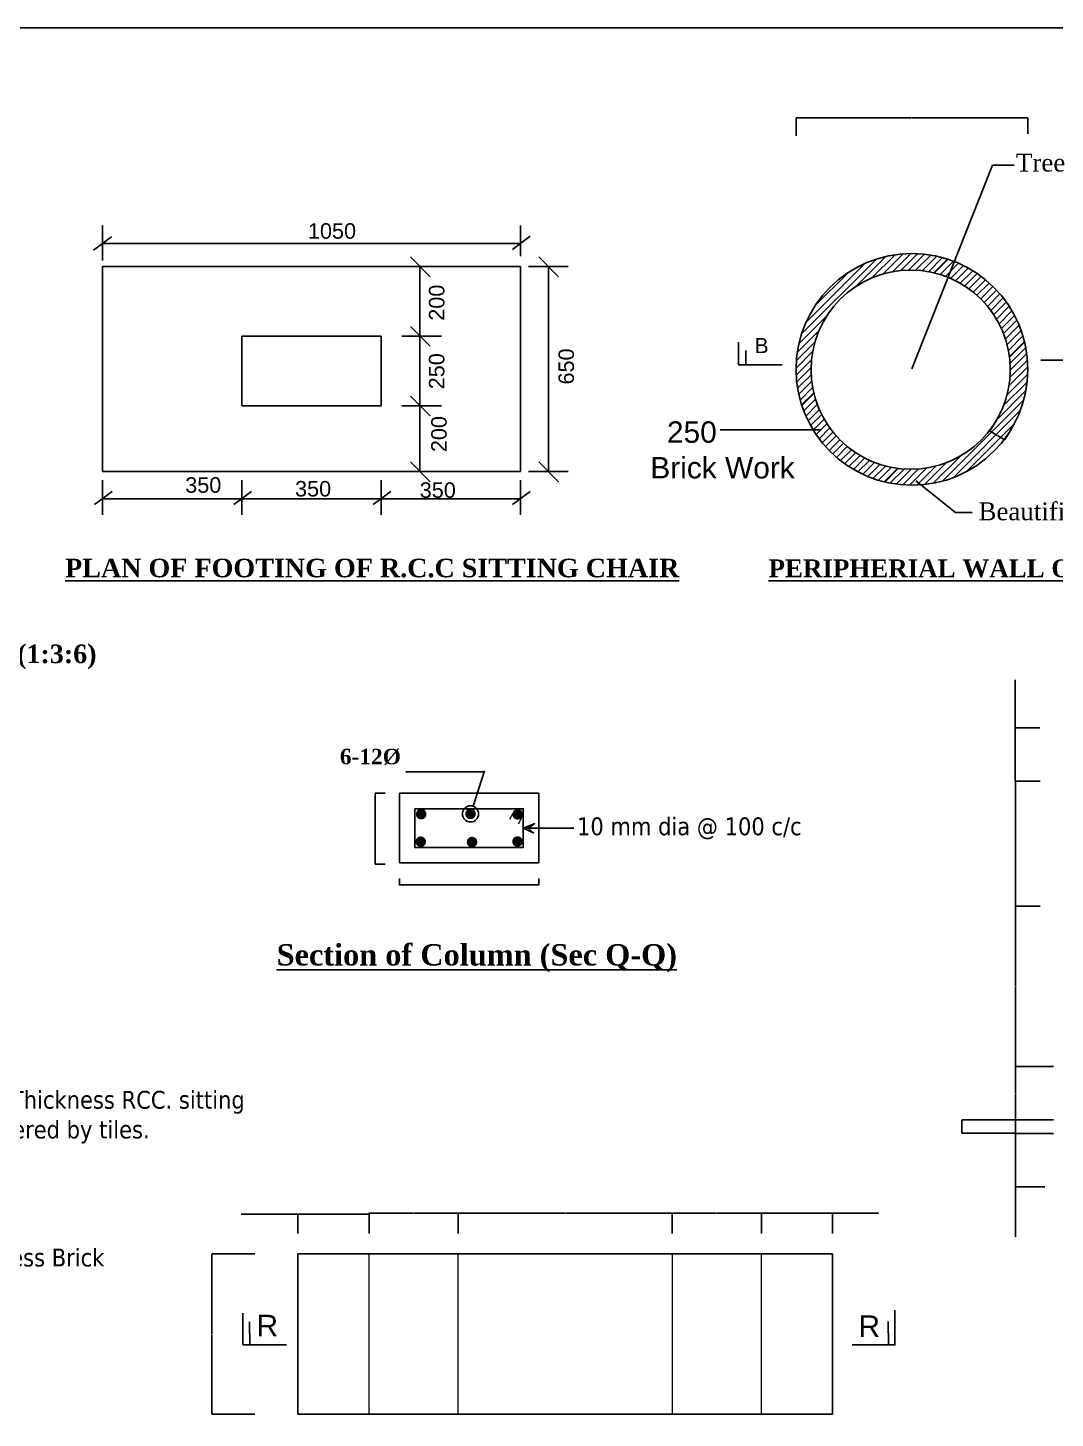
# Model space of a CAD drawing. Header units: inches. Extents: x 89000 to 1304432, y -10828 to 220529.
# Drawn here: x 841344 to 847106, y 77446 to 85245 of the extents above; entities that cross this region are included whole.
import ezdxf

# ---------------------------------------------------------------- set-up
doc = ezdxf.new("R2010")
doc.units = ezdxf.units.IN
doc.header["$LTSCALE"] = 7
doc.header["$MEASUREMENT"] = 0
doc.linetypes.add('DASHED', pattern=[0.75, 0.5, -0.25])
doc.layers.add('sheet', color=1, linetype='Continuous', lineweight=15)
doc.styles.add('dim', font='isocp.shx')
doc.styles.get("Standard").update_dxf_attribs({"font": 'arial.ttf'})
doc.dimstyles.new('Copy of STANDARD', dxfattribs={"dimtxt": 0.5, "dimasz": 0.4075, "dimexe": 0.364, "dimexo": 0.219, "dimgap": 0.09, "dimtad": 0, "dimdec": 0, "dimlfac": 1000, "dimzin": 0, "dimdsep": 46, "dimtxsty": 'Standard', "dimcen": 0.09, "dimclre": 256, "dimadec": 0, "dimazin": 0, "dimtfac": 1, "dimtdec": 0, "dimtofl": 0, "dimtmove": 0, "dimatfit": 3, "dimfxl": 1, "dimtolj": 1, "dimtzin": 0, "dimlwd": -1, "dimarcsym": 0})
doc.dimstyles.new('My style', dxfattribs={"dimtxt": 0.5, "dimasz": 0.4, "dimexe": 0.18, "dimexo": 0.0625, "dimgap": 0.09, "dimtad": 0, "dimdec": 0, "dimlfac": 1000, "dimzin": 0, "dimdsep": 46, "dimtxsty": 'Standard', "dimcen": 0.09, "dimadec": 0, "dimazin": 0, "dimtfac": 1, "dimtdec": 0, "dimtofl": 0, "dimtmove": 0, "dimatfit": 3, "dimfxl": 1, "dimtolj": 1, "dimtzin": 0, "dimarcsym": 0})
doc.dimstyles.get("Standard").update_dxf_attribs({"dimtxt": 0.18, "dimasz": 0.18, "dimexe": 0.18, "dimexo": 0.0625, "dimgap": 0.09, "dimtad": 0, "dimtih": 1, "dimtoh": 1, "dimdec": 4, "dimzin": 0, "dimdsep": 46, "dimtxsty": 'Standard', "dimcen": 0.09, "dimadec": 0, "dimazin": 0, "dimtfac": 1, "dimtdec": 4, "dimtofl": 0, "dimtmove": 0, "dimatfit": 3, "dimfxl": 1, "dimtolj": 1, "dimtzin": 0, "dimarcsym": 0})
doc.dimstyles.new('STANDARD$0', dxfattribs={"dimscale": 0, "dimtxt": 8, "dimasz": 8, "dimexe": 4, "dimexo": 0, "dimgap": 2, "dimtad": 1, "dimdec": 0, "dimzin": 0, "dimdsep": 46, "dimtxsty": 'dim', "dimblk": 'DOTSMALL', "dimcen": 1, "dimclrd": 6, "dimclre": 6, "dimclrt": 256, "dimadec": 0, "dimazin": 0, "dimtfac": 1, "dimtdec": 0, "dimtix": 1, "dimtofl": 0, "dimtmove": 1, "dimatfit": 3, "dimldrblk": 'DOTSMALL', "dimfxl": 6, "dimtolj": 1, "dimtzin": 0, "dimarcsym": 0})

# ---------------------------------------------------------------- blocks, each defined once
blk = doc.blocks.new('*D248')
at = {"layer": 'Defpoints', "color": 0, "transparency": 16777216}
for p in [(842376.3, 78367.7), (842617.3, 78367.7), (842617.3, 77467.7)]:
    blk.add_point(p, dxfattribs=at)
at = {"layer": 'sheet', "color": 0, "lineweight": -2, "transparency": 16777216}
for p, q in [((842617.1, 78367.7), (842376, 78367.7)), ((842376.3, 78366.9), (842376.3, 77919.6)), ((842376.3, 77468.5), (842376.3, 77915.8)), ((842617.1, 77467.7), (842376, 77467.7))]:
    blk.add_line(p, q, dxfattribs=at)
at = {"layer": 'sheet', "color": 0, "transparency": 16777216}
for points in [[(842376.2, 78366.9), (842376.5, 78366.9), (842376.3, 78367.7)], [(842376.2, 77468.5), (842376.5, 77468.5), (842376.3, 77467.7)]]:
    blk.add_solid(points, dxfattribs=at)
at = {"layer": 'sheet', "color": 0, "lineweight": -3, "transparency": 16777216, "insert": (842376.3, 77917.7), "char_height": 0.4, "attachment_point": 5, "rotation": 90}
blk.add_mtext('\\A1;{\\H4x;450}', dxfattribs=at)
blk = doc.blocks.new('*D250')
at = {"layer": 'Defpoints', "color": 0, "transparency": 16777216}
for p in [(847021.1, 81318.8), (846882.4, 81018.8), (847021.1, 81018.8)]:
    blk.add_point(p, dxfattribs=at)
at = {"layer": 'sheet', "color": 0, "lineweight": -2, "transparency": 16777216}
for p, q in [((846882.4, 81318.8), (846882.4, 81588.5)), ((847020.9, 81318.8), (846882, 81318.8)), ((846882.4, 81019.6), (846882.4, 81318)), ((847020.9, 81018.8), (846882, 81018.8))]:
    blk.add_line(p, q, dxfattribs=at)
at = {"layer": 'sheet', "color": 0, "transparency": 16777216}
for points in [[(846882.3, 81318), (846882.5, 81318), (846882.4, 81318.8)], [(846882.3, 81019.6), (846882.5, 81019.6), (846882.4, 81018.8)]]:
    blk.add_solid(points, dxfattribs=at)
at = {"layer": 'sheet', "color": 0, "lineweight": -3, "transparency": 16777216, "insert": (846882.4, 81590.2), "char_height": 0.4, "attachment_point": 5, "rotation": 90}
blk.add_mtext('\\A1;{\\H3.667x;100}', dxfattribs=at)
blk = doc.blocks.new('*D251')
at = {"layer": 'Defpoints', "color": 0, "transparency": 16777216}
for p in [(847022, 81018.8), (846884.2, 80318.8), (847022, 80318.8)]:
    blk.add_point(p, dxfattribs=at)
at = {"layer": 'sheet', "color": 0, "lineweight": -2, "transparency": 16777216}
for p, q in [((847021.8, 81018.8), (846883.8, 81018.8)), ((846884.2, 81018), (846884.2, 80670.5)), ((846884.2, 80319.6), (846884.2, 80667.1)), ((847021.8, 80318.8), (846883.8, 80318.8))]:
    blk.add_line(p, q, dxfattribs=at)
at = {"layer": 'sheet', "color": 0, "transparency": 16777216}
for points in [[(846884, 81018), (846884.3, 81018), (846884.2, 81018.8)], [(846884, 80319.6), (846884.3, 80319.6), (846884.2, 80318.8)]]:
    blk.add_solid(points, dxfattribs=at)
at = {"layer": 'sheet', "color": 0, "lineweight": -3, "transparency": 16777216, "insert": (846884.2, 80668.8), "char_height": 0.4, "attachment_point": 5, "rotation": 90}
blk.add_mtext('\\A1;{\\H3.667x;350}', dxfattribs=at)
blk = doc.blocks.new('*D252')
at = {"layer": 'Defpoints', "color": 0, "transparency": 16777216}
for p in [(847022, 80318.8), (846884.2, 79418.8), (847097, 79418.8)]:
    blk.add_point(p, dxfattribs=at)
at = {"layer": 'sheet', "color": 0, "lineweight": -2, "transparency": 16777216}
for p, q in [((847021.8, 80318.8), (846883.8, 80318.8)), ((846884.2, 80318), (846884.2, 79870.5)), ((846884.2, 79419.6), (846884.2, 79867.1)), ((847096.8, 79418.8), (846883.8, 79418.8))]:
    blk.add_line(p, q, dxfattribs=at)
at = {"layer": 'sheet', "color": 0, "transparency": 16777216}
for points in [[(846884, 80318), (846884.3, 80318), (846884.2, 80318.8)], [(846884, 79419.6), (846884.3, 79419.6), (846884.2, 79418.8)]]:
    blk.add_solid(points, dxfattribs=at)
at = {"layer": 'sheet', "color": 0, "lineweight": -3, "transparency": 16777216, "insert": (846884.2, 79868.8), "char_height": 0.4, "attachment_point": 5, "rotation": 90}
blk.add_mtext('\\A1;{\\H3.667x;600}', dxfattribs=at)
blk = doc.blocks.new('*D253')
at = {"layer": 'Defpoints', "color": 0, "transparency": 16777216}
for p in [(847097, 79418.8), (846883.8, 79118.8), (847097, 79118.8)]:
    blk.add_point(p, dxfattribs=at)
at = {"layer": 'sheet', "color": 0, "lineweight": -2, "transparency": 16777216}
for p, q in [((847096.8, 79418.8), (846883.4, 79418.8)), ((846883.8, 79418), (846883.8, 79270.5)), ((846883.8, 79119.6), (846883.8, 79267.1)), ((847096.8, 79118.8), (846883.4, 79118.8))]:
    blk.add_line(p, q, dxfattribs=at)
at = {"layer": 'sheet', "color": 0, "transparency": 16777216}
for points in [[(846883.7, 79418), (846883.9, 79418), (846883.8, 79418.8)], [(846883.7, 79119.6), (846883.9, 79119.6), (846883.8, 79118.8)]]:
    blk.add_solid(points, dxfattribs=at)
at = {"layer": 'sheet', "color": 0, "lineweight": -3, "transparency": 16777216, "insert": (846883.8, 79268.8), "char_height": 0.4, "attachment_point": 5, "rotation": 90}
blk.add_mtext('\\A1;{\\H3.667x;300}', dxfattribs=at)
blk = doc.blocks.new('*D257')
at = {"layer": 'Defpoints', "color": 0, "transparency": 16777216}
for p in [(843258.4, 78590.9), (842858.4, 78482), (843258.4, 78482)]:
    blk.add_point(p, dxfattribs=at)
at = {"layer": 'sheet', "color": 0, "lineweight": -2, "transparency": 16777216}
for p, q in [((842858.4, 78590.9), (842540.2, 78590.9)), ((842858.4, 78482.3), (842858.4, 78591.3)), ((843257.6, 78590.9), (842859.2, 78590.9)), ((843258.4, 78482.3), (843258.4, 78591.3))]:
    blk.add_line(p, q, dxfattribs=at)
at = {"layer": 'sheet', "color": 0, "transparency": 16777216}
for points in [[(842859.2, 78591), (842859.2, 78590.8), (842858.4, 78590.9)], [(843257.6, 78591), (843257.6, 78590.8), (843258.4, 78590.9)]]:
    blk.add_solid(points, dxfattribs=at)
at = {"layer": 'sheet', "color": 0, "lineweight": -3, "transparency": 16777216, "insert": (842538.4, 78590.9), "char_height": 0.4, "attachment_point": 5}
blk.add_mtext('\\A1;{\\H4x;200}', dxfattribs=at)
blk = doc.blocks.new('*D258')
at = {"layer": 'Defpoints', "color": 0, "transparency": 16777216}
for p in [(843758.4, 78596.6), (843258.4, 78482), (843758.4, 78482)]:
    blk.add_point(p, dxfattribs=at)
at = {"layer": 'sheet', "color": 0, "lineweight": -2, "transparency": 16777216}
for p, q in [((843258.4, 78482.3), (843258.4, 78597)), ((843259.2, 78596.6), (843506.5, 78596.6)), ((843757.6, 78596.6), (843510.2, 78596.6)), ((843758.4, 78482.3), (843758.4, 78597))]:
    blk.add_line(p, q, dxfattribs=at)
at = {"layer": 'sheet', "color": 0, "transparency": 16777216}
for points in [[(843259.2, 78596.7), (843259.2, 78596.5), (843258.4, 78596.6)], [(843757.6, 78596.7), (843757.6, 78596.5), (843758.4, 78596.6)]]:
    blk.add_solid(points, dxfattribs=at)
at = {"layer": 'sheet', "color": 0, "lineweight": -3, "transparency": 16777216, "insert": (843508.4, 78596.6), "char_height": 0.4, "attachment_point": 5}
blk.add_mtext('\\A1;{\\H4x;250}', dxfattribs=at)
blk = doc.blocks.new('*D259')
at = {"layer": 'Defpoints', "color": 0, "transparency": 16777216}
for p in [(844958.4, 78596.6), (843758.4, 78482), (844958.4, 78482)]:
    blk.add_point(p, dxfattribs=at)
at = {"layer": 'sheet', "color": 0, "lineweight": -2, "transparency": 16777216}
for p, q in [((843758.4, 78482.3), (843758.4, 78596.9)), ((843759.2, 78596.6), (844356.5, 78596.6)), ((844957.6, 78596.6), (844360.2, 78596.6)), ((844958.4, 78482.3), (844958.4, 78596.9))]:
    blk.add_line(p, q, dxfattribs=at)
at = {"layer": 'sheet', "color": 0, "transparency": 16777216}
for points in [[(843759.2, 78596.7), (843759.2, 78596.4), (843758.4, 78596.6)], [(844957.6, 78596.7), (844957.6, 78596.4), (844958.4, 78596.6)]]:
    blk.add_solid(points, dxfattribs=at)
at = {"layer": 'sheet', "color": 0, "lineweight": -3, "transparency": 16777216, "insert": (844358.4, 78596.6), "char_height": 0.4, "attachment_point": 5}
blk.add_mtext('\\A1;{\\H4x;600}', dxfattribs=at)
blk = doc.blocks.new('*D260')
at = {"layer": 'Defpoints', "color": 0, "transparency": 16777216}
for p in [(845458.4, 78596.5), (844958.4, 78482), (845458.4, 78482)]:
    blk.add_point(p, dxfattribs=at)
at = {"layer": 'sheet', "color": 0, "lineweight": -2, "transparency": 16777216}
for p, q in [((844958.4, 78482.3), (844958.4, 78596.9)), ((844959.2, 78596.5), (845206.5, 78596.5)), ((845457.6, 78596.5), (845210.2, 78596.5)), ((845458.4, 78482.3), (845458.4, 78596.9))]:
    blk.add_line(p, q, dxfattribs=at)
at = {"layer": 'sheet', "color": 0, "transparency": 16777216}
for points in [[(844959.2, 78596.6), (844959.2, 78596.4), (844958.4, 78596.5)], [(845457.6, 78596.6), (845457.6, 78596.4), (845458.4, 78596.5)]]:
    blk.add_solid(points, dxfattribs=at)
at = {"layer": 'sheet', "color": 0, "lineweight": -3, "transparency": 16777216, "insert": (845208.4, 78596.5), "char_height": 0.4, "attachment_point": 5}
blk.add_mtext('\\A1;{\\H4x;250}', dxfattribs=at)
blk = doc.blocks.new('*D261')
at = {"layer": 'Defpoints', "color": 0, "transparency": 16777216}
for p in [(845858.4, 78596), (845458.4, 78482), (845858.4, 78482)]:
    blk.add_point(p, dxfattribs=at)
at = {"layer": 'sheet', "color": 0, "lineweight": -2, "transparency": 16777216}
for p, q in [((845458.4, 78482.3), (845458.4, 78596.4)), ((845459.2, 78596), (845857.6, 78596)), ((845858.4, 78482.3), (845858.4, 78596.4)), ((845858.4, 78596), (846115.9, 78596))]:
    blk.add_line(p, q, dxfattribs=at)
at = {"layer": 'sheet', "color": 0, "transparency": 16777216}
for points in [[(845459.2, 78596.1), (845459.2, 78595.9), (845458.4, 78596)], [(845857.6, 78596.1), (845857.6, 78595.9), (845858.4, 78596)]]:
    blk.add_solid(points, dxfattribs=at)
at = {"layer": 'sheet', "color": 0, "lineweight": -3, "transparency": 16777216, "insert": (846117.8, 78596), "char_height": 0.4, "attachment_point": 5}
blk.add_mtext('\\A1;{\\H4x;200}', dxfattribs=at)
blk = doc.blocks.new('*D264')
at = {"layer": 'Defpoints', "color": 0, "transparency": 16777216}
for p in [(847097, 79043.8), (846883.8, 78743.8), (847048, 78743.8)]:
    blk.add_point(p, dxfattribs=at)
at = {"layer": 'sheet', "color": 0, "lineweight": -2, "transparency": 16777216}
for p, q in [((847096.8, 79043.8), (846883.4, 79043.8)), ((846883.8, 79043), (846883.8, 78744.6)), ((847047.8, 78743.8), (846883.4, 78743.8)), ((846883.8, 78743.8), (846883.8, 78463.8))]:
    blk.add_line(p, q, dxfattribs=at)
at = {"layer": 'sheet', "color": 0, "transparency": 16777216}
for points in [[(846883.7, 79043), (846883.9, 79043), (846883.8, 79043.8)], [(846883.7, 78744.6), (846883.9, 78744.6), (846883.8, 78743.8)]]:
    blk.add_solid(points, dxfattribs=at)
at = {"layer": 'sheet', "color": 0, "lineweight": -3, "transparency": 16777216, "insert": (846883.8, 78462.1), "char_height": 0.4, "attachment_point": 5, "rotation": 90}
blk.add_mtext('\\A1;{\\H3.667x;300}', dxfattribs=at)
blk = doc.blocks.new('*D265')
at = {"layer": 'Defpoints', "color": 0, "transparency": 16777216}
for p in [(846883.8, 79118.8), (846582.8, 79044.2), (846883.4, 79044.2)]:
    blk.add_point(p, dxfattribs=at)
at = {"layer": 'sheet', "color": 0, "lineweight": -2, "transparency": 16777216}
for p, q in [((846883.6, 79118.8), (846582.4, 79118.8)), ((846582.8, 79118), (846582.8, 79082.6)), ((846883.2, 79044.2), (846582.4, 79044.2)), ((846582.8, 79045), (846582.8, 79080.3))]:
    blk.add_line(p, q, dxfattribs=at)
at = {"layer": 'sheet', "color": 0, "transparency": 16777216}
for points in [[(846582.7, 79118), (846582.9, 79118), (846582.8, 79118.8)], [(846582.7, 79045), (846582.9, 79045), (846582.8, 79044.2)]]:
    blk.add_solid(points, dxfattribs=at)
at = {"layer": 'sheet', "color": 0, "lineweight": -3, "transparency": 16777216, "insert": (846582.8, 79081.5), "char_height": 0.4, "attachment_point": 5, "rotation": 90}
blk.add_mtext('\\A1;{\\H3.667x;75}', dxfattribs=at)
blk = doc.blocks.new('*D269')
at = {"layer": 'Defpoints', "color": 0, "transparency": 16777216}
for p in [(845652.9, 84739.8), (845652.9, 84638.6), (846952.9, 84650.5)]:
    blk.add_point(p, dxfattribs=at)
at = {"layer": 'sheet', "color": 0, "lineweight": -2, "transparency": 16777216}
for p, q in [((845652.9, 84638.8), (845652.9, 84740.1)), ((845653.7, 84739.8), (846300.9, 84739.8)), ((846952.1, 84739.8), (846305, 84739.8)), ((846952.9, 84650.7), (846952.9, 84740.1))]:
    blk.add_line(p, q, dxfattribs=at)
at = {"layer": 'sheet', "color": 0, "transparency": 16777216}
for points in [[(845653.7, 84739.9), (845653.7, 84739.6), (845652.9, 84739.8)], [(846952.1, 84739.9), (846952.1, 84739.6), (846952.9, 84739.8)]]:
    blk.add_solid(points, dxfattribs=at)
at = {"layer": 'sheet', "color": 0, "lineweight": -3, "transparency": 16777216, "insert": (846302.9, 84739.8), "char_height": 0.4, "attachment_point": 5}
blk.add_mtext('\\A1;{\\H3.333x;2000}', dxfattribs=at)
blk = doc.blocks.new('*D274')
at = {"layer": 'Defpoints', "color": 0, "transparency": 16777216}
for p in [(846778.5, 83046.3), (846861.4, 82996.9), (846823.7, 82933.7)]:
    blk.add_point(p, dxfattribs=at)
at = {"layer": 'sheet', "color": 0, "lineweight": -2, "transparency": 16777216}
for p, q in [((846778.4, 83046.1), (846740.7, 82982.7)), ((846861.3, 82996.7), (846823.6, 82933.4)), ((846741.5, 82982.6), (846781, 82959.1)), ((846823.1, 82934.1), (846783.6, 82957.6))]:
    blk.add_line(p, q, dxfattribs=at)
at = {"layer": 'sheet', "color": 0, "transparency": 16777216}
for points in [[(846741.6, 82982.7), (846741.5, 82982.5), (846740.9, 82983)], [(846823.1, 82934.2), (846823, 82934), (846823.7, 82933.7)]]:
    blk.add_solid(points, dxfattribs=at)
at = {"layer": 'sheet', "color": 0, "lineweight": -3, "transparency": 16777216, "insert": (846782.3, 82958.4), "char_height": 0.4, "attachment_point": 5, "rotation": 329.22349}
blk.add_mtext('\\A1;{\\H3.125x;250}', dxfattribs=at)
blk = doc.blocks.new('*D277')
at = {"layer": 'Defpoints', "color": 0, "transparency": 16777216}
for p in [(843428.7, 80474.2), (844210.1, 80474.2), (844210.1, 80436.9)]:
    blk.add_point(p, dxfattribs=at)
at = {"layer": 'sheet', "color": 0, "lineweight": -2, "transparency": 16777216}
for p, q in [((843428.7, 80474.2), (843428.7, 80436.7)), ((843429.1, 80436.9), (843818.2, 80436.9)), ((844209.7, 80436.9), (843820.6, 80436.9)), ((844210.1, 80474.2), (844210.1, 80436.7))]:
    blk.add_line(p, q, dxfattribs=at)
at = {"layer": 'sheet', "color": 0, "transparency": 16777216}
for points in [[(843429.1, 80436.9), (843429.1, 80436.8), (843428.7, 80436.9)], [(844209.7, 80436.9), (844209.7, 80436.8), (844210.1, 80436.9)]]:
    blk.add_solid(points, dxfattribs=at)
at = {"layer": 'sheet', "color": 0, "lineweight": -3, "transparency": 16777216, "insert": (843819.4, 80436.9), "char_height": 1, "attachment_point": 5}
blk.add_mtext('\\A1;350', dxfattribs=at)
blk = doc.blocks.new('*D278')
at = {"layer": 'Defpoints', "color": 0, "transparency": 16777216}
for p in [(843292.2, 80951.1), (843348.3, 80951.1), (843348.3, 80554.2)]:
    blk.add_point(p, dxfattribs=at)
at = {"layer": 'sheet', "color": 0, "lineweight": -2, "transparency": 16777216}
for p, q in [((843348.3, 80951.1), (843292, 80951.1)), ((843292.2, 80950.7), (843292.2, 80753.8)), ((843292.2, 80554.6), (843292.2, 80751.4)), ((843348.3, 80554.2), (843292, 80554.2))]:
    blk.add_line(p, q, dxfattribs=at)
at = {"layer": 'sheet', "color": 0, "transparency": 16777216}
for points in [[(843292.2, 80950.7), (843292.3, 80950.7), (843292.2, 80951.1)], [(843292.2, 80554.6), (843292.3, 80554.6), (843292.2, 80554.2)]]:
    blk.add_solid(points, dxfattribs=at)
at = {"layer": 'sheet', "color": 0, "lineweight": -3, "transparency": 16777216, "insert": (843292.2, 80752.6), "char_height": 1, "attachment_point": 5, "rotation": 90}
blk.add_mtext('\\A1;250', dxfattribs=at)

msp = doc.modelspace()

# ---------------------------------------------------------------- hatches: boundary and pattern name
at = {"lineweight": -3, "ltscale": 0.2}
h = msp.add_hatch(dxfattribs=at)
h.set_pattern_fill('ANSI31', color=0, scale=1000, style=0)
h.set_pattern_definition([(45, (895665, 128620), (-2245.06, 2245.06), [])])
h.paths.add_polyline_path([(845652.94213, 83329.50994, 1), (846952.94213, 83329.50994, 1)])
h.paths.add_polyline_path([(845737.03028, 83327.67652, -1), (846854.55364, 83327.67652, -1)], flags=16)
h = msp.add_hatch(dxfattribs=at)
h.set_pattern_fill('ANSI31', color=0, scale=200, style=0)
h.set_pattern_definition([(45, (895665.04, 128620.1), (-449.013, 449.013), [])])
h.paths.add_polyline_path([(846952.94213, 83329.50994, 1), (845652.94213, 83329.50994, 1)])
h.paths.add_polyline_path([(846854.55364, 83327.67652, -1), (845737.03028, 83327.67652, -1)], flags=16)
h = msp.add_hatch(dxfattribs=at)
h.set_pattern_fill('ANSI31', color=0, scale=9, style=0)
h.set_pattern_definition([(45, (895665.04, 128620.088), (-20.205576, 20.205576), [])])
h.paths.add_polyline_path([(845652.94213, 83329.50994, 1), (846952.94213, 83329.50994, 1)])
h.paths.add_polyline_path([(845737.03028, 83327.67652, -1), (846854.55364, 83327.67652, -1)], flags=16)

# ---------------------------------------------------------------- linework, layer by layer
at = {"color": 0, "linetype": 'Continuous', "lineweight": 13, "ltscale": 0.5}
for p, q in [((844062.33696, 80833.48074), (844045.89342, 80803.7056)), ((844112.89412, 80812.77454), (844095.10904, 80777.38354))]:
    msp.add_line(p, q, dxfattribs=at)
msp.add_lwpolyline([(851594.19349, 74461.83666), (836049.84839, 74461.83666), (836049.84839, 85245.39259), (851594.19349, 85245.39259)], close=True)
at = {"layer": 'sheet', "color": 0, "lineweight": -3}
for p, q in [((841763.15825, 84135.67394), (841763.15825, 83941.009)), ((844107.34888, 84135.67394), (844107.34888, 83963.65741)), ((841763.15825, 84035.47405), (844107.34888, 84035.47405)), ((841763.15825, 83906.85301), (841763.15825, 82756.46317)), ((844107.34888, 83906.85301), (841763.15825, 83906.85301)), ((843543.68777, 83906.85301), (843543.68777, 82756.46317)), ((844107.34888, 83906.85301), (844107.34888, 82756.46317)), ((844153.33658, 83906.85301), (844375.49638, 83906.85301)), ((844264.41648, 83906.85301), (844264.41648, 82756.46317)), ((842544.55513, 83516.15458), (842544.55513, 83125.45614)), ((843325.952, 83516.15458), (842544.55513, 83516.15458)), ((843325.952, 83516.15458), (843325.952, 83125.45614)), ((843442.23633, 83516.15458), (843664.39614, 83516.15458)), ((843325.952, 83125.45614), (842544.55513, 83125.45614)), ((843442.23633, 83125.45614), (843664.39614, 83125.45614)), ((844107.34888, 82756.46317), (841763.15825, 82756.46317)), ((844153.33658, 82756.46317), (844375.49638, 82756.46317)), ((841763.15825, 82707.76174), (841763.15825, 82513.0968)), ((842544.07616, 82707.76174), (842544.07616, 82513.0968)), ((843325.952, 82707.76174), (843325.952, 82513.0968)), ((844107.34888, 82707.76174), (844107.34888, 82513.0968)), ((841763.15825, 82603.79615), (844107.34888, 82603.79615)), ((843428.68798, 80951.11819), (843428.68798, 80560.41975)), ((844210.08485, 80951.11819), (843428.68798, 80951.11819)), ((844210.08485, 80951.11819), (844210.08485, 80560.41975)), ((844123.26298, 80755.76897), (844406.53368, 80755.76897)), ((844210.08485, 80560.41975), (843428.68798, 80560.41975)), ((842858.37067, 78367.73538), (845858.37067, 78367.73538)), ((842858.37067, 77467.73538), (842858.37067, 78367.73538)), ((845858.37067, 78367.73538), (845858.37067, 77467.73538)), ((845858.37067, 77467.73538), (842858.37067, 77467.73538))]:
    msp.add_line(p, q, dxfattribs=at)
at = {"layer": 'sheet', "color": 0, "linetype": 'DASHED', "lineweight": 9}
for p, q in [((843258.37067, 77467.73538), (843258.37067, 78367.73538)), ((843758.37067, 77467.73538), (843758.37067, 78367.73538)), ((844958.37067, 78367.73538), (844958.37067, 77467.73538)), ((845458.37067, 78367.73538), (845458.37067, 77467.73538))]:
    msp.add_line(p, q, dxfattribs=at)
at = {"layer": 'sheet', "color": 0, "lineweight": -3}
for points in [[(841813.23668, 84072.53671), (841713.07983, 83998.4114)], [(844162.51545, 84076.30241), (844062.3586, 84002.1771)], [(843490.23996, 83960.69877), (843600.90374, 83849.21104)], [(844210.96867, 83960.69877), (844321.63245, 83849.21104)], [(843490.23996, 83570.70934), (843600.90374, 83459.2216)], [(845330.07627, 83354.20724), (845330.07627, 83482.20627)], [(847026.45215, 83380.13646), (847265.26341, 83380.13646), (847265.26341, 83531.32983)], [(845370.99528, 83354.20724), (845370.99528, 83435.4837)], [(845575.55619, 83354.20724), (845330.07627, 83354.20724)], [(843490.23996, 83179.3019), (843600.90374, 83067.81416)], [(843490.23996, 82810.30893), (843600.90374, 82698.82119)], [(844210.96867, 82810.30893), (844321.63245, 82698.82119)], [(841818.32483, 82644.62451), (841718.16798, 82570.4992)], [(842599.24274, 82644.62451), (842499.08588, 82570.4992)], [(843381.11858, 82644.62451), (843280.96173, 82570.4992)], [(844162.51545, 82644.62451), (844062.3586, 82570.4992)], [(843904.18433, 81071.46846), (843464.13879, 81071.46846)], [(843841.41981, 80878.98377), (843906.00538, 81077.05321)], [(844182.52932, 80728.26694), (844123.26298, 80755.76897), (844187.43708, 80781.47131), (844149.81236, 80755.76897), (844182.52932, 80728.26694)], [(846883.44585, 79118.79729), (846883.44585, 79043.79729)], [(842549.45654, 77856.6429), (842549.45654, 78034.78428)], [(845968.5111, 77856.6429), (846207.32236, 77856.6429), (846207.32236, 78051.85199)], [(842590.37555, 77856.6429), (842587.43325, 77985.54227)], [(846171.85467, 77856.6429), (846170.62236, 77988.67401)], [(842794.93646, 77856.6429), (842549.45654, 77856.6429)]]:
    msp.add_lwpolyline(points, dxfattribs=at)
msp.add_lwpolyline([(843515.50985, 80864.29631), (844123.26298, 80864.29631), (844123.26298, 80647.24162), (843515.50985, 80647.24162)], close=True, dxfattribs=at)
at = {"layer": 'sheet', "color": 0, "lineweight": -3, "const_width": 29.55412}
for points in [[(843535.98446, 80834.33032, 1), (843565.53857, 80834.33032, 1)], [(843812.56479, 80835.80981, 1), (843842.1189, 80835.80981, 1)], [(844077.07597, 80833.27901, 1), (844106.63009, 80833.27901, 1)], [(843533.45486, 80679.73583, 1), (843563.00897, 80679.73583, 1)], [(843821.28011, 80677.81439, 1), (843850.83423, 80677.81439, 1)], [(844076.19751, 80680.61055, 1), (844105.75162, 80680.61055, 1)]]:
    msp.add_lwpolyline(points, format="xyb", close=True, dxfattribs=at)
at = {"layer": 'sheet', "color": 0, "lineweight": -3}
for centre, radius in [((846302.94213, 83329.50994), 650), ((846295.79196, 83327.67652), 558.76168), ((843827.34185, 80835.80981), 45.41124)]:
    msp.add_circle(centre, radius, dxfattribs=at)

# ---------------------------------------------------------------- texts
at = {"layer": 'sheet', "color": 0, "lineweight": -3, "attachment_point": 1}
for s, insert, char_height, width in [('{\\fTahoma|b0|i0|c0|p34;\\P\\fTimes New Roman|b0|i0|c0|p18;\\H0.324x;Tree}', (846886.52877, 85053.67361), 308.688975, 1138933.6973437), ('1050', (842915.56774, 84149.2805), 86.821875, 340.4061556), ('B', (845419.97253, 83505.31258), 85, 69.3142484), ('  250\\PBrick Work', (844835.72545, 83037.62641), 120, 4081.1920978), ('350', (842227.38513, 82724.0817), 86.821875, 340.4061556), ('350', (842843.23709, 82703.0982), 86.821875, 340.4061556), ('350', (843542.56657, 82695.59426), 86.821875, 340.4061556), ('{\\fTahoma|b0|i0|c0|p34;\\P\\fTimes New Roman|b0|i0|c0|p18;\\H0.324x;Beautified by glossy tiles}', (846676.32215, 83097.55994), 308.688975, 1138933.6973437), ('{\\fTimes New Roman|b1|i0|c0|p18;\\LPLAN OF FOOTING OF R.C.C SITTING CHAIR}', (841553.44907, 82267.33771), 104.18625, 4602.6805636), ('{\\fTahoma|b0|i0|c0|p34;\\P\\fTimes New Roman|b1|i0|c0|p18;\\H0.324x;\\LPERIPHERIAL WALL OF TREE}', (845498.6722, 82777.82087), 308.688975, 1138933.6973437), ('{\\fTimes New Roman|b1|i0|c0|p18;  \\H0.6x; 75 mm CC(1:3:6)\\H1.667x; }', (840388.26785, 81785.61628), 173.64375, 4081.1920978), ('{\\fTimes New Roman|b1|i0|c0|p18;   \\H0.5x;6-12%%C}', (842897.84901, 81200.94867), 173.64375, 4081.1920978), ('{\\fTahoma|b0|i0|c0|p34;10 mm dia @ 100 c/c}', (844424.49686, 80816.08421), 100, 4169.5212449), ('{\\fTimes New Roman|b1|i0|c0|p18;\\LSection of Column (Sec Q-Q)}', (842740.09978, 80105.17695), 120, 854200.2730078), ('{\\fTahoma|b0|i0|c0|p34;100 mmThickness RCC. sitting\\PSlab covered by tiles.}', (840757.09318, 79282.0122), 100, 4169.5212449), ('{\\fTahoma|b0|i0|c0|p34;250 mm Thickness Brick \\Pcovered by tiles.}', (840327.97614, 78397.18029), 100, 4169.5212449), ('R', (842627.30094, 78025.72918), 120, 69.3142484), ('R', (846003.06036, 78022.22332), 120, 69.3142484)]:
    msp.add_mtext(s, dxfattribs=dict(at, insert=insert, char_height=char_height, width=width))
at = {"layer": 'sheet', "color": 0, "lineweight": -3, "char_height": 86.821875, "width": 340.4061556, "attachment_point": 1, "rotation": 90}
for s, insert in [('200', (843593.92224, 83602.24847)), ('250', (843593.92224, 83217.65092)), ('650', (844320.73206, 83244.43564)), ('200', (843606.75249, 82865.09867))]:
    msp.add_mtext(s, dxfattribs=dict(at, insert=insert))

# ---------------------------------------------------------------- dimensions: what is measured, and where the dimension line sits
at = {"layer": 'sheet', "color": 0, "lineweight": -3}
for base, p1, p2, text, dimstyle, override, picture, middle in [((845652.94213, 84739.78176), (846952.94213, 84650.48097), (845652.94213, 84638.62322), '{\\H3.333x;2000}', 'STANDARD$0', {"dimscale": 1, "dimtxt": 0.4, "dimasz": 0.8, "dimexe": 0.364, "dimexo": 0.219, "dimgap": 0.09, "dimtad": 0, "dimlfac": 1000, "dimlunit": 2, "dimtxsty": 'Standard', "dimcen": 0.09, "dimclrd": 0, "dimclre": 0, "dimclrt": 0, "dimtix": 0, "dimtmove": 0, "dimfxl": 0.12}, '*D269', (846302.94213, 84739.78176)), ((844210.08485, 80436.86128), (843428.68798, 80474.23467), (844210.08485, 80474.23467), '350', 'My style', {"dimtxt": 1}, '*D277', (843819.38641, 80436.86128)), ((844958.37067, 78596.55259), (843758.37067, 78482.04474), (844958.37067, 78482.04474), '{\\H4x;600}', 'STANDARD$0', {"dimscale": 1, "dimtxt": 0.4, "dimasz": 0.8, "dimexe": 0.364, "dimexo": 0.219, "dimgap": 0.09, "dimtad": 0, "dimlfac": 1000, "dimlunit": 2, "dimtxsty": 'Standard', "dimcen": 0.09, "dimclrd": 0, "dimclre": 0, "dimclrt": 0, "dimtix": 0, "dimtmove": 0, "dimfxl": 0.12}, '*D259', (844358.37067, 78596.55259)), ((845458.37067, 78596.49009), (844958.37067, 78482.04474), (845458.37067, 78482.04474), '{\\H4x;250}', 'STANDARD$0', {"dimscale": 1, "dimtxt": 0.4, "dimasz": 0.8, "dimexe": 0.364, "dimexo": 0.219, "dimgap": 0.09, "dimtad": 0, "dimlfac": 1000, "dimlunit": 2, "dimtxsty": 'Standard', "dimcen": 0.09, "dimclrd": 0, "dimclre": 0, "dimclrt": 0, "dimtix": 0, "dimtmove": 0, "dimfxl": 0.12}, '*D260', (845208.37067, 78596.49009))]:
    dim = msp.add_linear_dim(base=base, p1=p1, p2=p2, text=text, dimstyle=dimstyle, override=override, dxfattribs=at)
    dim.commit()
    dim.dimension.update_dxf_attribs({"geometry": picture, "text_midpoint": middle})
dim = msp.add_aligned_dim(p1=(846778.52015, 83046.27269), p2=(846861.40244, 82996.91096), distance=-73.60548, text='{\\H3.125x;250}', dimstyle='STANDARD$0', override={"dimscale": 1, "dimtxt": 0.4, "dimasz": 0.8, "dimexe": 0.364, "dimexo": 0.219, "dimgap": 0.09, "dimtad": 0, "dimlfac": 1000, "dimtxsty": 'Standard', "dimcen": 0.09, "dimclrd": 0, "dimclre": 0, "dimclrt": 0, "dimtix": 0, "dimtmove": 0, "dimfxl": 0.12}, dxfattribs=at)
dim.commit()
dim.dimension.update_dxf_attribs({"geometry": '*D274', "text_midpoint": (846782.29806, 82958.35223)})
for base, p1, p2, text, picture, middle in [((846882.40556, 81018.79729), (847021.14466, 81318.79729), (847021.14466, 81018.79729), '{\\H3.667x;100}', '*D250', (846882.40556, 81590.15586)), ((846883.80985, 79118.79729), (847097.02881, 79418.79729), (847097.02881, 79118.79729), '{\\H3.667x;300}', '*D253', (846883.80985, 79268.79729)), ((846582.81379, 79044.16129), (846883.80985, 79118.79729), (846883.44585, 79044.16129), '{\\H3.667x;75}', '*D265', (846582.81379, 79081.47929)), ((846883.80985, 78743.79729), (847097.02881, 79043.79729), (847048.04235, 78743.79729), '{\\H3.667x;300}', '*D264', (846883.80985, 78462.06168))]:
    dim = msp.add_linear_dim(base=base, p1=p1, p2=p2, angle=90, text=text, dimstyle='STANDARD$0', override={"dimscale": 1, "dimtxt": 0.4, "dimasz": 0.8, "dimexe": 0.364, "dimexo": 0.219, "dimgap": 0.09, "dimtad": 0, "dimlfac": 1000, "dimlunit": 2, "dimtxsty": 'Standard', "dimcen": 0.09, "dimclrd": 0, "dimclre": 0, "dimclrt": 0, "dimtix": 0, "dimtmove": 0, "dimfxl": 0.12}, dxfattribs=at)
    dim.commit()
    dim.dimension.update_dxf_attribs({"geometry": picture, "text_midpoint": middle, "dimtype": 160})
for base, p1, p2, text, dimstyle, override, picture, middle in [((846884.17385, 80318.79729), (847022.02881, 81018.79729), (847022.02881, 80318.79729), '{\\H3.667x;350}', 'STANDARD$0', {"dimscale": 1, "dimtxt": 0.4, "dimasz": 0.8, "dimexe": 0.364, "dimexo": 0.219, "dimgap": 0.09, "dimtad": 0, "dimlfac": 1000, "dimlunit": 2, "dimtxsty": 'Standard', "dimcen": 0.09, "dimclrd": 0, "dimclre": 0, "dimclrt": 0, "dimtix": 0, "dimtmove": 0, "dimfxl": 0.12}, '*D251', (846884.17385, 80668.79729)), ((843292.2189, 80951.11819), (843348.32844, 80554.16975), (843348.32844, 80951.11819), '250', 'My style', {"dimtxt": 1}, '*D278', (843292.2189, 80752.64397)), ((846884.17385, 79418.79729), (847022.02881, 80318.79729), (847097.02881, 79418.79729), '{\\H3.667x;600}', 'STANDARD$0', {"dimscale": 1, "dimtxt": 0.4, "dimasz": 0.8, "dimexe": 0.364, "dimexo": 0.219, "dimgap": 0.09, "dimtad": 0, "dimlfac": 1000, "dimlunit": 2, "dimtxsty": 'Standard', "dimcen": 0.09, "dimclrd": 0, "dimclre": 0, "dimclrt": 0, "dimtix": 0, "dimtmove": 0, "dimfxl": 0.12}, '*D252', (846884.17385, 79868.79729)), ((842376.32746, 78367.73538), (842617.34907, 77467.73538), (842617.34907, 78367.73538), '{\\H4x;450}', 'STANDARD$0', {"dimscale": 1, "dimtxt": 0.4, "dimasz": 0.8, "dimexe": 0.364, "dimexo": 0.219, "dimgap": 0.09, "dimtad": 0, "dimlfac": 1000, "dimlunit": 2, "dimtxsty": 'Standard', "dimcen": 0.09, "dimclrd": 0, "dimclre": 0, "dimclrt": 0, "dimtix": 0, "dimtmove": 0, "dimfxl": 0.12}, '*D248', (842376.32746, 77917.73538))]:
    dim = msp.add_linear_dim(base=base, p1=p1, p2=p2, angle=90, text=text, dimstyle=dimstyle, override=override, dxfattribs=at)
    dim.commit()
    dim.dimension.update_dxf_attribs({"geometry": picture, "text_midpoint": middle})
for base, p1, p2, text, picture, middle in [((843258.37067, 78590.90941), (842858.37067, 78482.04474), (843258.37067, 78482.04474), '{\\H4x;200}', '*D257', (842538.36852, 78590.90941)), ((843758.37067, 78596.61509), (843258.37067, 78482.04474), (843758.37067, 78482.04474), '{\\H4x;250}', '*D258', (843508.37067, 78596.61509)), ((845858.37067, 78595.99009), (845458.37067, 78482.04474), (845858.37067, 78482.04474), '{\\H4x;200}', '*D261', (846117.81047, 78595.99009))]:
    dim = msp.add_linear_dim(base=base, p1=p1, p2=p2, text=text, dimstyle='STANDARD$0', override={"dimscale": 1, "dimtxt": 0.4, "dimasz": 0.8, "dimexe": 0.364, "dimexo": 0.219, "dimgap": 0.09, "dimtad": 0, "dimlfac": 1000, "dimlunit": 2, "dimtxsty": 'Standard', "dimcen": 0.09, "dimclrd": 0, "dimclre": 0, "dimclrt": 0, "dimtix": 0, "dimtmove": 0, "dimfxl": 0.12}, dxfattribs=at)
    dim.commit()
    dim.dimension.update_dxf_attribs({"geometry": picture, "text_midpoint": middle, "dimtype": 160})

# ---------------------------------------------------------------- leaders
at = {"color": 0, "lineweight": -3, "ltscale": 0.2}
msp.add_leader([(845793.43104, 82990.88709), (845226.58494, 82990.88709)], dimstyle='Copy of STANDARD', override={"dimasz": 1, "dimgap": 0.09, "dimtad": 0}, dxfattribs=at)
at = {"layer": 'sheet', "color": 0, "lineweight": -3}
for points in [[(846302.13003, 83332.72725), (846754.77898, 84474.79293), (846876.6191, 84474.79293)], [(846324.51922, 82703.7737), (846546.5206, 82525.65776), (846641.03882, 82525.65776)]]:
    msp.add_leader(points, dimstyle='Standard', override={"dimasz": 0.8, "dimfxl": 0.12}, dxfattribs=at)

doc.saveas('drawing.dxf')
